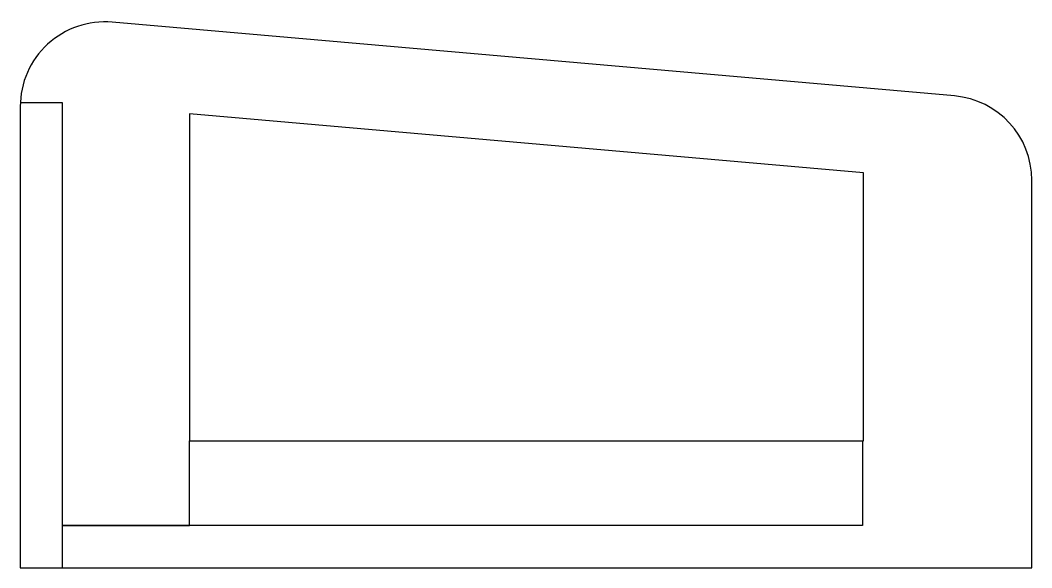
# Model space of a CAD drawing. Extents: x 0 to 152, y 0 to 82.
import ezdxf

# ---------------------------------------------------------------- set-up
doc = ezdxf.new("R2010")
doc.units = 0
doc.layers.get('0').update_dxf_attribs({"linetype": 'continuous'})

# ---------------------------------------------------------------- blocks, each defined once
blk = doc.blocks.new('SKETCH001')
at = {"color": 7}
blk.add_lwpolyline([(13.81, 81.95, 0.440011), (0, 69.29), (0, 0), (151.92, 0), (151.92, 58.23, 0.388879), (140.32, 70.88)], format="xyb", close=True, dxfattribs=at)
blk.add_lwpolyline([(6.35, 0), (6.35, 69.85), (0, 69.85)], dxfattribs=at)
blk.add_lwpolyline([(6.35, 6.35), (25.4, 6.35), (25.4, 19.05), (126.52, 19.05), (126.52, 6.35)], close=True, dxfattribs=at)

msp = doc.modelspace()

# ---------------------------------------------------------------- linework, layer by layer
at = {"color": 7}
msp.add_lwpolyline([(25.4, 19.05), (126.65, 19.05), (126.65, 59.34), (25.4, 68.2)], close=True, dxfattribs=at)

# ---------------------------------------------------------------- block references
msp.add_blockref('SKETCH001', (0, 0))

doc.saveas('drawing.dxf')
